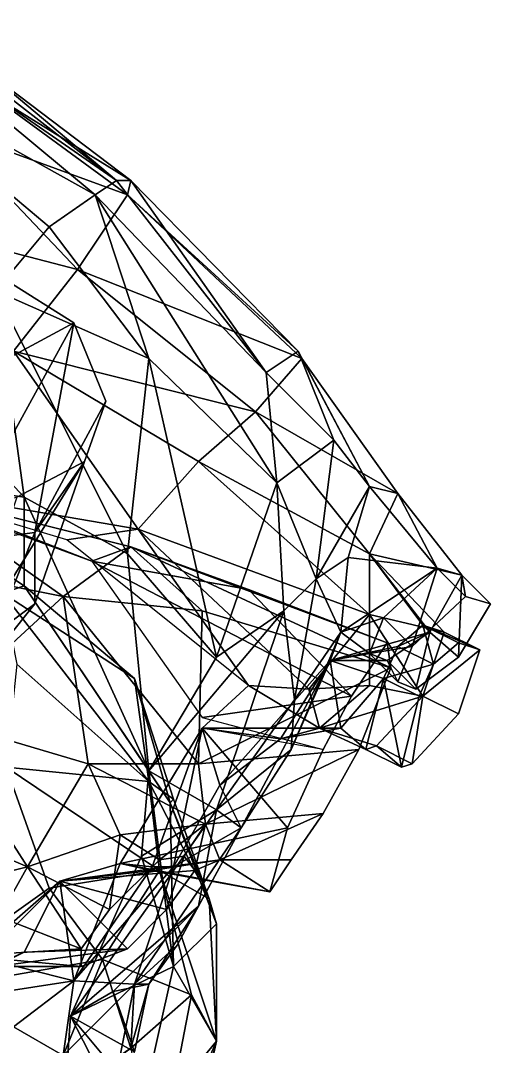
# Model space of a CAD drawing. Extents: x -2.49 to 3.33, y -0.33 to 5.76.
# Drawn here: x 2.01 to 3.33, y 2.005 to 4.89 of the extents above; entities that cross this region are included whole.
import ezdxf

# ---------------------------------------------------------------- set-up
doc = ezdxf.new("R2010")
doc.units = 0

msp = doc.modelspace()

# ---------------------------------------------------------------- linework, layer by layer
at = {"layer": '0----'}
for points in [[(2.19, 3.65, 3.91), (2.25, 3.82, 4.1), (2.16, 4.04, 4.3), (1.97, 4.16, 4.36), (1.61, 4.19, 4.27), (1.61, 4.19, 4.27), (1.61, 4.19, 4.27), (1.39, 4.04, 4.06), (1.3, 3.84, 3.84), (1.51, 3.53, 3.57), (1.81, 3.51, 3.64), (2, 3.55, 3.75), (2.19, 3.65, 3.91)], [(3.07, 3.03, 1.5), (3.12, 3.01, 1.64), (3.24, 3.1, 1.71), (3.33, 3.25, 1.6), (3.26, 3.27, 1.44), (3.11, 3.13, 1.39), (3.07, 3.03, 1.5)], [(2.86, 2.84, 2.27), (2.76, 2.62, 2.42), (2.71, 2.44, 2.73), (2.77, 2.53, 2.92), (2.86, 2.66, 3.01), (2.96, 2.84, 3), (3.05, 3.07, 2.82), (3.04, 3.14, 2.59), (2.94, 2.99, 2.31), (2.86, 2.84, 2.27)], [(3.11, 2.8, 1.97), (3.24, 2.94, 2.07), (3.3, 3.12, 1.98), (3.24, 3.14, 1.81), (3.17, 3.08, 1.74), (3.13, 2.99, 1.74), (3.08, 2.79, 1.9), (3.11, 2.8, 1.97)], [(2.18, 2.28, 3.19), (2.26, 2.39, 3.23), (2.4, 2.53, 3.19), (2.47, 2.54, 3.09), (2.42, 2.39, 2.94), (2.31, 2.28, 2.95), (2.18, 2.23, 3.09), (2.18, 2.28, 3.19)]]:
    msp.add_polyline3d(points, dxfattribs=at)
for points in [[(2.22, 4.4, 0.84), (1.63, 4.89, 1.02), (1.52, 4.79, 0.74)], [(1.7, 4.89, 1.3), (1.63, 4.89, 1.02), (2.28, 4.44, 1.2)], [(2.28, 4.44, 1.2), (1.63, 4.89, 1.02), (2.22, 4.4, 0.84)], [(2.28, 4.44, 1.2), (1.91, 4.75, 1.77), (1.7, 4.89, 1.3)], [(1.52, 4.79, 0.74), (2.09, 4.31, 0.58), (2.22, 4.4, 0.84)], [(2.09, 4.31, 0.58), (1.52, 4.79, 0.74), (1.94, 4.13, 0.36)], [(1.9, 4.7, 2), (1.91, 4.75, 1.77), (2.32, 4.44, 1.69)], [(2.32, 4.44, 1.69), (1.91, 4.75, 1.77), (2.28, 4.44, 1.2)], [(1.79, 4.59, 2.31), (1.9, 4.7, 2), (2.31, 4.4, 1.93)], [(1.9, 4.7, 2), (2.32, 4.44, 1.69), (2.31, 4.4, 1.93)], [(2.17, 4.19, 2.24), (1.63, 4.33, 2.57), (1.79, 4.59, 2.31)], [(2.31, 4.4, 1.93), (2.17, 4.19, 2.24), (1.79, 4.59, 2.31)], [(2.7, 3.9, 1.12), (2.28, 4.44, 1.2), (2.22, 4.4, 0.84)], [(2.32, 4.44, 1.69), (2.28, 4.44, 1.2), (2.7, 3.9, 1.12)], [(2.31, 4.4, 1.93), (2.32, 4.44, 1.69), (2.79, 3.96, 1.54)], [(2.7, 3.9, 1.12), (2.79, 3.96, 1.54), (2.32, 4.44, 1.69)], [(2.22, 4.4, 0.84), (2.09, 4.31, 0.58), (2.37, 3.94, 0.54)], [(2.17, 4.19, 2.24), (2.31, 4.4, 1.93), (2.8, 3.94, 1.8)], [(2.73, 3.59, 0.84), (2.7, 3.9, 1.12), (2.22, 4.4, 0.84)], [(2.22, 4.4, 0.84), (2.37, 3.94, 0.54), (2.73, 3.59, 0.84)], [(2.8, 3.94, 1.8), (2.31, 4.4, 1.93), (2.79, 3.96, 1.54)], [(1.99, 3.96, 2.44), (1.63, 4.33, 2.57), (2.17, 4.19, 2.24)], [(2.37, 3.94, 0.54), (2.09, 4.31, 0.58), (1.94, 4.13, 0.36)], [(2.17, 4.19, 2.24), (2.67, 3.79, 2.1), (1.99, 3.96, 2.44)], [(2.8, 3.94, 1.8), (2.67, 3.79, 2.1), (2.17, 4.19, 2.24)], [(1.97, 4.16, 4.36), (2.16, 4.04, 4.3), (1.77, 3.83, 4.69)], [(1.73, 3.86, 0.23), (2.02, 3.55, 0.21), (1.94, 4.13, 0.36)], [(1.94, 4.13, 0.36), (2.02, 3.55, 0.21), (2.31, 3.39, 0.33)], [(1.94, 4.13, 0.36), (2.31, 3.39, 0.33), (2.37, 3.94, 0.54)], [(1.82, 3.42, 4.8), (1.77, 3.83, 4.69), (2.16, 4.04, 4.3)], [(2.16, 4.04, 4.3), (2.05, 3.45, 4.52), (1.82, 3.42, 4.8)], [(2.25, 3.82, 4.1), (2.05, 3.45, 4.52), (2.16, 4.04, 4.3)], [(1.64, 3.58, 2.57), (1.99, 3.96, 2.44), (2.34, 3.46, 2.38)], [(2.34, 3.46, 2.38), (1.99, 3.96, 2.44), (2.51, 3.65, 2.32)], [(2.51, 3.65, 2.32), (1.99, 3.96, 2.44), (2.67, 3.79, 2.1)], [(2.89, 3.71, 1.3), (2.79, 3.96, 1.54), (2.7, 3.9, 1.12)], [(2.99, 3.58, 1.39), (2.8, 3.94, 1.8), (2.79, 3.96, 1.54)], [(2.79, 3.96, 1.54), (2.89, 3.71, 1.3), (2.99, 3.58, 1.39)], [(2.31, 3.39, 0.33), (2.56, 3.1, 0.61), (2.37, 3.94, 0.54)], [(2.37, 3.94, 0.54), (2.56, 3.1, 0.61), (2.73, 3.59, 0.84)], [(3.07, 3.56, 1.68), (2.67, 3.79, 2.1), (2.8, 3.94, 1.8)], [(3.07, 3.56, 1.68), (2.8, 3.94, 1.8), (2.99, 3.58, 1.39)], [(2.7, 3.9, 1.12), (2.73, 3.59, 0.84), (2.89, 3.71, 1.3)], [(1.54, 3.62, 0.16), (2.02, 3.55, 0.21), (1.73, 3.86, 0.23)], [(2.19, 3.65, 3.91), (2.05, 3.45, 4.52), (2.25, 3.82, 4.1)], [(2.67, 3.79, 2.1), (2.99, 3.39, 1.92), (2.51, 3.65, 2.32)], [(2.99, 3.39, 1.92), (2.67, 3.79, 2.1), (3.07, 3.56, 1.68)], [(2.84, 3.32, 1.1), (2.89, 3.71, 1.3), (2.73, 3.59, 0.84)], [(2.99, 3.58, 1.39), (2.89, 3.71, 1.3), (2.84, 3.32, 1.1)], [(1.85, 3.1, 4.08), (2.19, 3.65, 3.91), (2, 3.55, 3.75)], [(2.05, 3.25, 4.32), (2.19, 3.65, 3.91), (1.85, 3.1, 4.08)], [(2.05, 3.25, 4.32), (2.05, 3.45, 4.52), (2.19, 3.65, 3.91)], [(2.51, 3.65, 2.32), (2.99, 3.22, 2.2), (2.34, 3.46, 2.38)], [(2.99, 3.39, 1.92), (2.99, 3.22, 2.2), (2.51, 3.65, 2.32)], [(2.02, 3.3, 0.18), (2.02, 3.55, 0.21), (1.54, 3.62, 0.16)], [(1.96, 3.28, -0.11), (2.02, 3.3, 0.18), (1.54, 3.62, 0.16)], [(2.34, 3.46, 2.38), (2.14, 3.43, 2.43), (1.64, 3.58, 2.57)], [(1.72, 3.56, 2.77), (1.64, 3.58, 2.57), (2.21, 3.37, 2.41)], [(2.73, 3.59, 0.84), (2.56, 3.1, 0.61), (2.75, 3.23, 0.85)], [(2.73, 3.59, 0.84), (2.75, 3.23, 0.85), (2.84, 3.32, 1.1)], [(2.93, 3.38, 1.33), (2.99, 3.58, 1.39), (2.84, 3.32, 1.1)], [(2.99, 3.58, 1.39), (2.93, 3.38, 1.33), (3.18, 3.35, 1.48)], [(3.07, 3.56, 1.68), (2.99, 3.58, 1.39), (3.18, 3.35, 1.48)], [(1.72, 3.56, 2.77), (2.13, 3.27, 3.02), (1.63, 3.37, 3.16)], [(2.21, 3.37, 2.41), (2.32, 3.41, 2.73), (1.72, 3.56, 2.77)], [(2.13, 3.27, 3.02), (1.72, 3.56, 2.77), (2.32, 3.41, 2.73)], [(2.31, 3.39, 0.33), (2.02, 3.55, 0.21), (2.37, 2.78, 0.54)], [(2.02, 3.55, 0.21), (2.02, 3.3, 0.18), (2.37, 2.78, 0.54)], [(3.25, 3.33, 1.64), (2.99, 3.39, 1.92), (3.07, 3.56, 1.68)], [(3.07, 3.56, 1.68), (3.18, 3.35, 1.48), (3.25, 3.33, 1.64)], [(1.89, 3.05, 4.62), (1.82, 3.42, 4.8), (2.05, 3.45, 4.52)], [(1.89, 3.05, 4.62), (2.05, 3.45, 4.52), (2.05, 3.25, 4.32)], [(2.14, 3.43, 2.43), (2.34, 3.46, 2.38), (2.65, 3.02, 2.25)], [(2.34, 3.46, 2.38), (2.99, 3.22, 2.2), (2.82, 3.01, 2.2)], [(2.34, 3.46, 2.38), (2.82, 3.01, 2.2), (2.65, 3.02, 2.25)], [(2.32, 3.41, 2.73), (2.52, 3.23, 2.97), (2.13, 3.27, 3.02)], [(2.32, 3.41, 2.73), (2.21, 3.37, 2.41), (2.65, 3.29, 2.49)], [(3.05, 3.07, 2.82), (2.52, 3.23, 2.97), (2.32, 3.41, 2.73)], [(2.32, 3.41, 2.73), (3.04, 3.14, 2.59), (3.05, 3.07, 2.82)], [(2.65, 3.29, 2.49), (3.04, 3.14, 2.59), (2.32, 3.41, 2.73)], [(2.37, 2.78, 0.54), (2.56, 3.1, 0.61), (2.31, 3.39, 0.33)], [(2.84, 3.32, 1.1), (2.91, 3.17, 1.38), (2.93, 3.38, 1.33)], [(3.18, 3.35, 1.48), (2.93, 3.38, 1.33), (2.91, 3.17, 1.38)], [(2.99, 3.22, 2.2), (2.99, 3.39, 1.92), (3.2, 3.17, 2.02)], [(3.2, 3.17, 2.02), (2.99, 3.39, 1.92), (3.14, 3.19, 1.85), (3.2, 3.17, 2.02)], [(2.99, 3.39, 1.92), (3.16, 3.17, 1.75), (3.14, 3.19, 1.85)], [(2.99, 3.39, 1.92), (3.16, 3.17, 1.75), (3.16, 3.17, 1.75)], [(2.99, 3.39, 1.92), (3.25, 3.33, 1.64), (3.16, 3.17, 1.75)], [(1.63, 3.37, 3.16), (2.13, 3.27, 3.02), (1.76, 2.93, 3.25)], [(2.65, 3.29, 2.49), (2.21, 3.37, 2.41), (2.94, 2.99, 2.31)], [(2.94, 2.99, 2.31), (2.21, 3.37, 2.41), (2.52, 2.93, 2.25)], [(2.91, 3.17, 1.38), (3.03, 3.21, 1.43), (3.18, 3.35, 1.48)], [(3.03, 3.21, 1.43), (3.11, 3.13, 1.39), (3.18, 3.35, 1.48)], [(3.26, 3.27, 1.44), (3.18, 3.35, 1.48), (3.11, 3.13, 1.39)], [(3.18, 3.35, 1.48), (3.26, 3.27, 1.44), (3.25, 3.33, 1.64)], [(2.84, 3.32, 1.1), (2.75, 3.23, 0.85), (2.78, 2.98, 1.15)], [(2.91, 3.17, 1.38), (2.84, 3.32, 1.1), (2.78, 2.98, 1.15)], [(3.16, 3.17, 1.75), (3.25, 3.33, 1.64), (3.24, 3.1, 1.71), (3.16, 3.17, 1.75)], [(3.33, 3.25, 1.6), (3.24, 3.1, 1.71), (3.25, 3.33, 1.64)], [(3.33, 3.25, 1.6), (3.25, 3.33, 1.64), (3.26, 3.27, 1.44)], [(2.02, 3.3, 0.18), (1.96, 3.28, -0.11), (2.33, 3.04)], [(2.02, 3.3, 0.18), (2.43, 2.69, 0.21), (2.37, 2.78, 0.54)], [(2.02, 3.3, 0.18), (2.33, 3.04), (2.43, 2.69, 0.21)], [(2.94, 2.99, 2.31), (3.04, 3.14, 2.59), (2.65, 3.29, 2.49)], [(1.76, 2.93, 3.25), (2.13, 3.27, 3.02), (2.2, 2.8, 3.19)], [(1.96, 3.28, -0.11), (2, 3.08, -0.42), (2.37, 2.75, -0.43)], [(2.33, 3.04), (1.96, 3.28, -0.11), (2.37, 2.75, -0.43)], [(2.2, 2.8, 3.19), (2.13, 3.27, 3.02), (2.51, 2.8, 3.12)], [(2.13, 3.27, 3.02), (2.52, 3.23, 2.97), (2.51, 2.8, 3.12)], [(1.85, 3.1, 4.08), (1.89, 3.05, 4.62), (2.05, 3.25, 4.32)], [(2.37, 2.78, 0.54), (2.56, 2.67, 0.93), (2.75, 3.23, 0.85)], [(2.75, 3.23, 0.85), (2.56, 3.1, 0.61), (2.37, 2.78, 0.54)], [(3.05, 3.07, 2.82), (2.51, 2.8, 3.12), (2.52, 3.23, 2.97)], [(2.75, 3.23, 0.85), (2.56, 2.67, 0.93), (2.78, 2.98, 1.15)], [(2.82, 3.01, 2.2), (2.99, 3.22, 2.2), (2.99, 3.02, 2.18)], [(3.03, 3.21, 1.43), (2.91, 3.17, 1.38), (2.99, 3.11, 1.54)], [(2.99, 3.22, 2.2), (3.14, 2.99, 2.11), (2.99, 3.02, 2.18)], [(3.2, 3.17, 2.02), (3.14, 2.99, 2.11), (2.99, 3.22, 2.2)], [(2.99, 3.11, 1.54), (3.11, 3.13, 1.39), (3.03, 3.21, 1.43)], [(3.14, 3.19, 1.85), (3.16, 3.17, 1.75), (3.07, 3.13, 1.78)], [(3.14, 3.19, 1.85), (3.07, 3.13, 1.78), (3.17, 3.08, 1.74)], [(3.24, 3.14, 1.81), (3.14, 3.19, 1.85), (3.17, 3.08, 1.74)], [(3.3, 3.12, 1.98), (3.2, 3.17, 2.02), (3.14, 3.19, 1.85)], [(3.24, 3.14, 1.81), (3.3, 3.12, 1.98), (3.14, 3.19, 1.85)], [(2.77, 2.84, 1.26), (2.88, 3.09, 1.68), (2.91, 3.17, 1.38)], [(2.91, 3.17, 1.38), (2.78, 2.98, 1.15), (2.77, 2.84, 1.26)], [(2.99, 3.11, 1.54), (2.91, 3.17, 1.38), (2.88, 3.09, 1.68)], [(2.88, 3.09, 1.68), (3.07, 3.13, 1.78), (3.16, 3.17, 1.75)], [(2.88, 3.09, 1.68), (3.16, 3.17, 1.75), (3.04, 3.09, 1.68)], [(3.12, 3.01, 1.64), (3.04, 3.09, 1.68), (3.16, 3.17, 1.75)], [(3.24, 3.1, 1.71), (3.12, 3.01, 1.64), (3.16, 3.17, 1.75)], [(3.2, 3.17, 2.02), (3.3, 3.12, 1.98), (3.14, 2.99, 2.11)], [(3.03, 3.04, 1.78), (3.07, 3.13, 1.78), (2.88, 3.09, 1.68)], [(3.07, 3.03, 1.5), (3.11, 3.13, 1.39), (2.99, 3.11, 1.54)], [(3.07, 3.13, 1.78), (3.03, 3.04, 1.78), (3.17, 3.08, 1.74)], [(3.24, 2.94, 2.07), (3.14, 2.99, 2.11), (3.3, 3.12, 1.98)], [(2.63, 2.62, 1.55), (2.57, 2.74, 1.92), (2.88, 3.09, 1.68)], [(2.88, 3.09, 1.68), (2.57, 2.74, 1.92), (2.74, 2.87, 1.96)], [(2.63, 2.62, 1.55), (2.88, 3.09, 1.68), (2.77, 2.84, 1.26)], [(2.88, 3.09, 1.68), (2.74, 2.87, 1.96), (2.91, 2.9, 1.85)], [(2.88, 3.09, 1.68), (3.04, 3.09, 1.68), (2.99, 3.11, 1.54)], [(2.88, 3.09, 1.68), (2.91, 2.9, 1.85), (3.03, 3.04, 1.78)], [(2.99, 3.11, 1.54), (3.04, 3.09, 1.68), (3.07, 3.03, 1.5)], [(3.04, 3.09, 1.68), (3.12, 3.01, 1.64), (3.07, 3.03, 1.5)], [(2.37, 2.75, -0.43), (2, 3.08, -0.42), (1.97, 2.79, -0.81)], [(2.51, 2.8, 3.12), (3.05, 3.07, 2.82), (2.96, 2.84, 3)], [(3.03, 3.04, 1.78), (3.13, 2.99, 1.74), (3.17, 3.08, 1.74)], [(2.43, 2.69, 0.21), (2.33, 3.04), (2.44, 2.7, -0.21)], [(2.37, 2.75, -0.43), (2.44, 2.7, -0.21), (2.33, 3.04)], [(2.98, 2.84, 1.94), (3.03, 3.04, 1.78), (2.91, 2.9, 1.85)], [(3.03, 3.04, 1.78), (2.98, 2.84, 1.94), (3.08, 2.79, 1.9)], [(3.13, 2.99, 1.74), (3.03, 3.04, 1.78), (3.08, 2.79, 1.9)], [(2.85, 2.9, 2.07), (2.52, 2.9, 2.22), (2.65, 3.02, 2.25)], [(2.65, 3.02, 2.25), (2.82, 3.01, 2.2), (2.85, 2.9, 2.07)], [(2.85, 2.9, 2.07), (2.82, 3.01, 2.2), (2.99, 3.02, 2.18)], [(2.99, 3.02, 2.18), (3.14, 2.99, 2.11), (2.85, 2.9, 2.07)], [(2.52, 2.93, 2.25), (2.86, 2.84, 2.27), (2.94, 2.99, 2.31)], [(2.77, 2.84, 1.26), (2.78, 2.98, 1.15), (2.56, 2.67, 0.93)], [(2.85, 2.9, 2.07), (3.14, 2.99, 2.11), (3.01, 2.85, 2.01)], [(3.01, 2.85, 2.01), (3.14, 2.99, 2.11), (3.11, 2.8, 1.97)], [(3.14, 2.99, 2.11), (3.24, 2.94, 2.07), (3.11, 2.8, 1.97)], [(1.47, 2.75, 3.26), (1.76, 2.93, 3.25), (2.03, 2.51, 3.19)], [(1.76, 2.93, 3.25), (2.2, 2.8, 3.19), (2.03, 2.51, 3.19)], [(2.38, 2.51, 2.37), (2.29, 2.52, 2.5), (2.52, 2.9, 2.22)], [(2.76, 2.62, 2.42), (2.52, 2.9, 2.22), (2.29, 2.52, 2.5)], [(2.52, 2.9, 2.22), (2.44, 2.51, 2.18), (2.38, 2.51, 2.37)], [(2.52, 2.9, 2.22), (2.57, 2.74, 1.92), (2.44, 2.51, 2.18)], [(2.52, 2.9, 2.22), (2.85, 2.9, 2.07), (2.74, 2.87, 1.96)], [(2.57, 2.74, 1.92), (2.52, 2.9, 2.22), (2.74, 2.87, 1.96)], [(2.52, 2.9, 2.22), (2.76, 2.62, 2.42), (2.86, 2.84, 2.27)], [(2.74, 2.87, 1.96), (2.85, 2.9, 2.07), (2.91, 2.9, 1.85)], [(2.85, 2.9, 2.07), (2.98, 2.84, 1.94), (2.91, 2.9, 1.85)], [(3.01, 2.85, 2.01), (2.98, 2.84, 1.94), (2.85, 2.9, 2.07)], [(2.53, 2.63, 3.08), (2.51, 2.8, 3.12), (2.96, 2.84, 3)], [(2.96, 2.84, 3), (2.86, 2.66, 3.01), (2.53, 2.63, 3.08)], [(2.56, 2.67, 0.93), (2.63, 2.62, 1.55), (2.77, 2.84, 1.26)], [(3.01, 2.85, 2.01), (3.08, 2.79, 1.9), (2.98, 2.84, 1.94)], [(3.11, 2.8, 1.97), (3.08, 2.79, 1.9), (3.01, 2.85, 2.01)], [(2.29, 2.6, 3.19), (2.03, 2.51, 3.19), (2.2, 2.8, 3.19)], [(2.53, 2.63, 3.08), (2.29, 2.6, 3.19), (2.2, 2.8, 3.19)], [(2.2, 2.8, 3.19), (2.51, 2.8, 3.12), (2.53, 2.63, 3.08)], [(1.67, 2.15, -1.37), (2.09, 2.45, -1.01), (1.97, 2.79, -0.81)], [(1.97, 2.79, -0.81), (2.4, 2.5, -0.6), (2.37, 2.75, -0.43)], [(1.97, 2.79, -0.81), (2.09, 2.45, -1.01), (2.4, 2.5, -0.6)], [(2.35, 2.54, 0.71), (2.56, 2.67, 0.93), (2.37, 2.78, 0.54)], [(2.44, 2.23, 0.37), (2.35, 2.54, 0.71), (2.37, 2.78, 0.54)], [(2.37, 2.78, 0.54), (2.43, 2.69, 0.21), (2.44, 2.23, 0.37)], [(2.03, 2.51, 3.19), (1.71, 2.43, 3.2), (1.47, 2.75, 3.26)], [(2.37, 2.75, -0.43), (2.4, 2.5, -0.6), (2.54, 2.42, -0.29)], [(2.44, 2.7, -0.21), (2.37, 2.75, -0.43), (2.54, 2.42, -0.29)], [(2.44, 2.51, 2.18), (2.57, 2.74, 1.92), (2.63, 2.62, 1.55)], [(2.54, 2.42, -0.29), (2.43, 2.69, 0.21), (2.44, 2.7, -0.21)], [(2.56, 2.35, 0.08), (2.44, 2.23, 0.37), (2.43, 2.69, 0.21)], [(2.43, 2.69, 0.21), (2.54, 2.42, -0.29), (2.56, 2.35, 0.08)], [(2.51, 2.4, 1.34), (2.56, 2.67, 0.93), (2.15, 2.09, 1.03)], [(2.56, 2.67, 0.93), (2.35, 2.54, 0.71), (2.15, 2.09, 1.03)], [(2.51, 2.4, 1.34), (2.63, 2.62, 1.55), (2.56, 2.67, 0.93)], [(2.57, 2.53, 2.92), (2.53, 2.63, 3.08), (2.86, 2.66, 3.01)], [(2.57, 2.53, 2.92), (2.86, 2.66, 3.01), (2.77, 2.53, 2.92)], [(2.4, 2.53, 3.19), (2.29, 2.6, 3.19), (2.53, 2.63, 3.08)], [(2.4, 2.53, 3.19), (2.53, 2.63, 3.08), (2.47, 2.54, 3.09)], [(2.5, 2.5, 2.98), (2.47, 2.54, 3.09), (2.53, 2.63, 3.08)], [(2.5, 2.5, 2.98), (2.53, 2.63, 3.08), (2.57, 2.53, 2.92)], [(2.03, 2.51, 3.19), (2.29, 2.6, 3.19), (2.26, 2.39, 3.23)], [(2.26, 2.39, 3.23), (2.29, 2.6, 3.19), (2.4, 2.53, 3.19)], [(2.29, 2.52, 2.5), (2.71, 2.44, 2.73), (2.76, 2.62, 2.42)], [(2.44, 2.51, 2.18), (2.63, 2.62, 1.55), (2.33, 2.18, 2.12)], [(2.33, 2.18, 2.12), (2.63, 2.62, 1.55), (2.45, 2.29, 1.71)], [(2.45, 2.29, 1.71), (2.63, 2.62, 1.55), (2.51, 2.4, 1.34)], [(2.35, 2.54, 0.71), (2.44, 2.23, 0.37), (2.15, 2.09, 1.03)], [(2.47, 2.54, 3.09), (2.5, 2.5, 2.98), (2.42, 2.39, 2.94)], [(2.03, 2.51, 3.19), (1.95, 2.37, 3.16), (1.71, 2.43, 3.2)], [(2.18, 2.28, 3.19), (1.95, 2.37, 3.16), (2.03, 2.51, 3.19)], [(2.03, 2.51, 3.19), (2.26, 2.39, 3.23), (2.18, 2.28, 3.19)], [(2.57, 2.53, 2.92), (2.12, 2.47, 2.59), (2.5, 2.5, 2.98)], [(2.38, 2.5, 2.69), (2.12, 2.47, 2.59), (2.57, 2.53, 2.92)], [(2.29, 2.52, 2.5), (2.16, 2.19, 2.45), (2.12, 2.47, 2.59)], [(2.29, 2.52, 2.5), (2.12, 2.47, 2.59), (2.38, 2.5, 2.69)], [(2.38, 2.51, 2.37), (2.16, 2.19, 2.45), (2.29, 2.52, 2.5)], [(2.33, 2.18, 2.12), (2.16, 2.19, 2.45), (2.44, 2.51, 2.18)], [(2.44, 2.51, 2.18), (2.16, 2.19, 2.45), (2.38, 2.51, 2.37)], [(2.38, 2.5, 2.69), (2.71, 2.44, 2.73), (2.29, 2.52, 2.5)], [(2.57, 2.53, 2.92), (2.71, 2.44, 2.73), (2.38, 2.5, 2.69)], [(2.77, 2.53, 2.92), (2.71, 2.44, 2.73), (2.57, 2.53, 2.92)], [(2.4, 2.5, -0.6), (2.09, 2.45, -1.01), (2.24, 2.25, -1.05)], [(2.5, 2.5, 2.98), (2.12, 2.47, 2.59), (2.42, 2.39, 2.94)], [(2.24, 2.25, -1.05), (2.49, 2.15, -0.76), (2.4, 2.5, -0.6)], [(2.4, 2.5, -0.6), (2.56, 2.02, -0.1), (2.54, 2.42, -0.29)], [(2.4, 2.5, -0.6), (2.49, 2.15, -0.76), (2.56, 2.02, -0.1)], [(1.84, 2.19, 2.7), (2.12, 2.47, 2.59), (1.88, 2.26, 2.53)], [(2.02, 2.27, 2.78), (2.12, 2.47, 2.59), (1.84, 2.19, 2.7)], [(2.12, 2.47, 2.59), (2.16, 2.19, 2.45), (1.88, 2.26, 2.53)], [(2.31, 2.28, 2.95), (2.12, 2.47, 2.59), (2.02, 2.27, 2.78)], [(2.42, 2.39, 2.94), (2.12, 2.47, 2.59), (2.31, 2.28, 2.95)], [(1.67, 2.15, -1.37), (2.24, 2.25, -1.05), (2.09, 2.45, -1.01)], [(2.15, 2.09, 1.03), (2.27, 2.16, 1.28), (2.51, 2.4, 1.34)], [(2.37, 2.18, 1.74), (2.51, 2.4, 1.34), (2.27, 2.16, 1.28)], [(2.45, 2.29, 1.71), (2.51, 2.4, 1.34), (2.37, 2.18, 1.74)], [(2.54, 2.42, -0.29), (2.56, 2.02, -0.1), (2.56, 2.35, 0.08)], [(1.86, 2.26, 3.05), (1.95, 2.37, 3.16), (2.18, 2.28, 3.19)], [(2.56, 2.35, 0.08), (2.56, 2.02, -0.1), (2.44, 2.23, 0.37)], [(2.18, 2.28, 3.19), (2.18, 2.23, 3.09), (1.86, 2.26, 3.05)], [(1.94, 2.23, 2.93), (2.18, 2.23, 3.09), (2.31, 2.28, 2.95)], [(2.31, 2.28, 2.95), (2.02, 2.27, 2.78), (1.94, 2.23, 2.93)], [(2.37, 2.18, 1.74), (2.33, 2.18, 2.12), (2.45, 2.29, 1.71)], [(1.88, 2.26, 2.53), (2.16, 2.19, 2.45), (1.71, 2.12, 2.42)], [(1.84, 2.19, 2.7), (1.94, 2.23, 2.93), (2.02, 2.27, 2.78)], [(2.18, 2.23, 3.09), (1.94, 2.23, 2.93), (1.86, 2.26, 3.05)], [(2.24, 2.25, -1.05), (1.67, 2.15, -1.37), (2.06, 1.81, -1.33)], [(2.06, 1.81, -1.33), (2.32, 2, -1.04), (2.24, 2.25, -1.05)], [(2.15, 2.09, 1.03), (2.44, 2.23, 0.37), (2.33, 1.74, 0.59)], [(2.49, 2.15, -0.76), (2.24, 2.25, -1.05), (2.32, 2, -1.04)], [(2.44, 2.23, 0.37), (2.56, 2.02, -0.1), (2.33, 1.74, 0.59)], [(1.71, 2.12, 2.42), (2.16, 2.19, 2.45), (1.99, 2.06, 2.33)], [(1.99, 2.06, 2.33), (2.16, 2.19, 2.45), (2.13, 1.98, 2.23)], [(2.13, 1.98, 2.23), (2.16, 2.19, 2.45), (2.33, 2.18, 2.12)], [(2.29, 1.98, 2.01), (2.13, 1.98, 2.23), (2.33, 2.18, 2.12)], [(2.27, 2.16, 1.28), (2.33, 1.99, 1.35), (2.37, 2.18, 1.74)], [(2.33, 2.18, 2.12), (2.32, 2, 1.77), (2.29, 1.98, 2.01)], [(2.32, 2, 1.77), (2.33, 2.18, 2.12), (2.37, 2.18, 1.74)], [(2.33, 1.99, 1.35), (2.32, 2, 1.77), (2.37, 2.18, 1.74)], [(1.67, 2.15, -1.37), (1.75, 1.52, -1.67), (2.06, 1.81, -1.33)], [(2.33, 1.99, 1.35), (2.27, 2.16, 1.28), (2.15, 2.09, 1.03)], [(2.32, 2, -1.04), (2.39, 1.63, -0.83), (2.49, 2.15, -0.76)], [(2.39, 1.63, -0.83), (2.56, 2.02, -0.1), (2.49, 2.15, -0.76)], [(2.15, 2.09, 1.03), (2.13, 1.79, 0.99), (2.3, 1.91, 1.17)], [(2.33, 1.74, 0.59), (2.13, 1.79, 0.99), (2.15, 2.09, 1.03)], [(2.15, 2.09, 1.03), (2.3, 1.91, 1.17), (2.33, 1.99, 1.35)], [(1.99, 2.06, 2.33), (2.13, 1.98, 2.23), (1.89, 1.91, 2.42)], [(2.33, 1.74, 0.59), (2.56, 2.02, -0.1), (2.42, 1.47, 0.13)], [(2.45, 1.52, -0.33), (2.56, 2.02, -0.1), (2.39, 1.63, -0.83)], [(2.42, 1.47, 0.13), (2.56, 2.02, -0.1), (2.45, 1.52, -0.33)]]:
    msp.add_3dface(points, dxfattribs=at)

doc.saveas('drawing.dxf')
